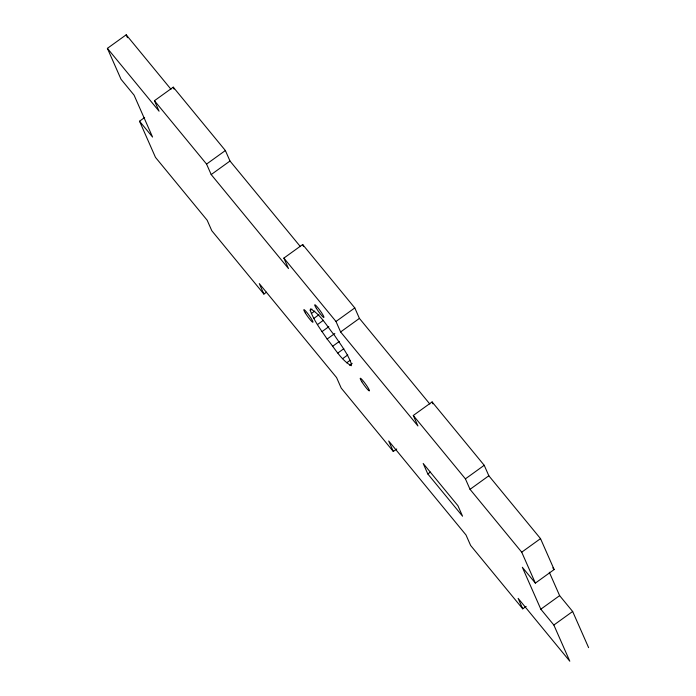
<?xml version="1.0" encoding="UTF-8"?>
<svg xmlns="http://www.w3.org/2000/svg" width="696" height="696" viewBox="0 0 696 696"><rect width="100%" height="100%" fill="white"/><g stroke="black" fill="none" stroke-linecap="round" stroke-linejoin="round"><path stroke-width="1.04" d="M310.225 310.285L310.503 308.867C320.952 314.775 327.077 326.511 334.663 335.576C340.814 344.79 347.852 353.785 351.567 364.33L351.289 365.748C340.84 359.832 334.706 348.104 327.129 339.039C320.969 329.826 313.94 320.83 310.225 310.285L311.93 309.05M144.655 117.511L139.531 121.208L152.554 137.051L134.067 95.126L121.034 79.283L107.393 48.355L126.202 34.8L170.99 89.271M107.393 48.355L159.079 111.203L154.451 100.72L173.261 87.165L225.374 150.536L229.993 161.02L300.402 246.636M429.824 404.011L359.414 318.403L354.795 307.919L302.682 244.54L283.872 258.103L288.501 268.578L211.192 174.574L206.573 164.091L225.374 150.536M211.192 174.574L229.993 161.02M139.531 121.208L155.478 157.374L207.164 220.223L211.784 230.707L263.897 294.077L266.464 292.224M311.347 313.539L314.766 311.077M313.809 318.42L318.942 314.723M317.437 324.588L323.423 320.273M526.159 606.373L522.74 608.835L518.12 598.351L569.798 661.2L553.851 625.034L540.818 609.191L522.331 567.266L535.355 583.109L554.155 569.545L540.522 538.626L488.836 475.777L484.216 465.293L432.103 401.923L413.293 415.477L417.922 425.961L340.614 331.957L335.994 321.474L354.795 307.919M321.978 331.618L328.816 326.694M327.129 339.039L334.82 333.497M340.614 331.957L359.414 318.403M332.531 346.347L339.37 341.414M337.83 353.029L343.807 348.713M342.65 358.649L347.774 354.951M346.669 362.807L350.088 360.345M349.618 365.226L352.176 363.382M263.897 294.077L259.277 283.594L336.586 377.597L341.205 388.081L393.318 451.46L396.737 448.99M427.814 473.959L423.185 463.475L457.933 505.722L462.553 516.206L427.814 473.959L430.38 472.105M535.355 583.109L521.722 552.18L470.035 489.34L465.415 478.857L484.216 465.293M470.035 489.34L488.836 475.777M521.722 552.18L540.522 538.626M540.818 609.191L559.627 595.637L549.301 572.234M553.851 625.034L572.651 611.48L559.627 595.637M552.789 567.884L554.155 569.545M154.451 100.72L206.573 164.091M283.872 258.103L335.994 321.474M413.293 415.477L465.415 478.857M522.74 608.835L470.627 545.464L466.007 534.98L388.699 440.977L393.318 451.46M572.651 611.48L588.607 647.645M432.103 401.923L432.938 403.828M302.682 244.54L303.517 246.454M173.261 87.165L174.096 89.071M126.202 34.8L127.481 37.697M316.341 308.276A7.778 0.905 54.2 0 0 323.866 317.42A7.778 0.905 54.2 0 0 317.794 307.606A7.778 0.905 54.2 0 0 316.341 308.276M361.833 381.739A7.778 0.905 54.2 0 0 369.358 390.882A7.778 0.905 54.2 0 0 363.286 381.069A7.778 0.905 54.2 0 0 361.833 381.739M305.379 313.078A7.778 0.905 54.2 0 0 312.895 322.231A7.778 0.905 54.2 0 0 306.823 312.417A7.778 0.905 54.2 0 0 305.379 313.078"/></g></svg>
